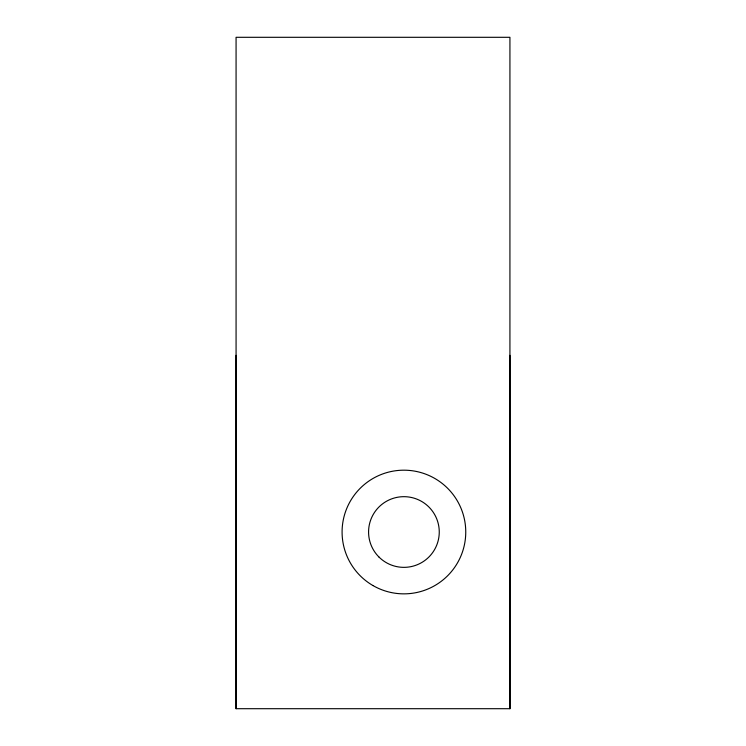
<?xml version="1.0" encoding="UTF-8"?>
<svg xmlns="http://www.w3.org/2000/svg" width="746" height="746" viewBox="0 0 746 746"><rect width="100%" height="100%" fill="white"/><g stroke="black" fill="none" stroke-linecap="round" stroke-linejoin="round"><path stroke-width="1.12" d="M236.072 708.7L236.072 37.3L509.928 37.3L509.928 708.7L236.072 708.7L236.072 355.329M509.928 355.329L509.928 708.7M378.931 557.001A35.332 35.332 0 0 0 438.051 541.158A35.332 35.332 0 0 0 394.774 497.88A35.332 35.332 0 0 0 378.931 557.001M373 585.573A61.843 61.843 0 0 0 465.756 532.019A61.843 61.843 0 0 0 373 478.466A61.843 61.843 0 0 0 373 585.573"/></g></svg>
